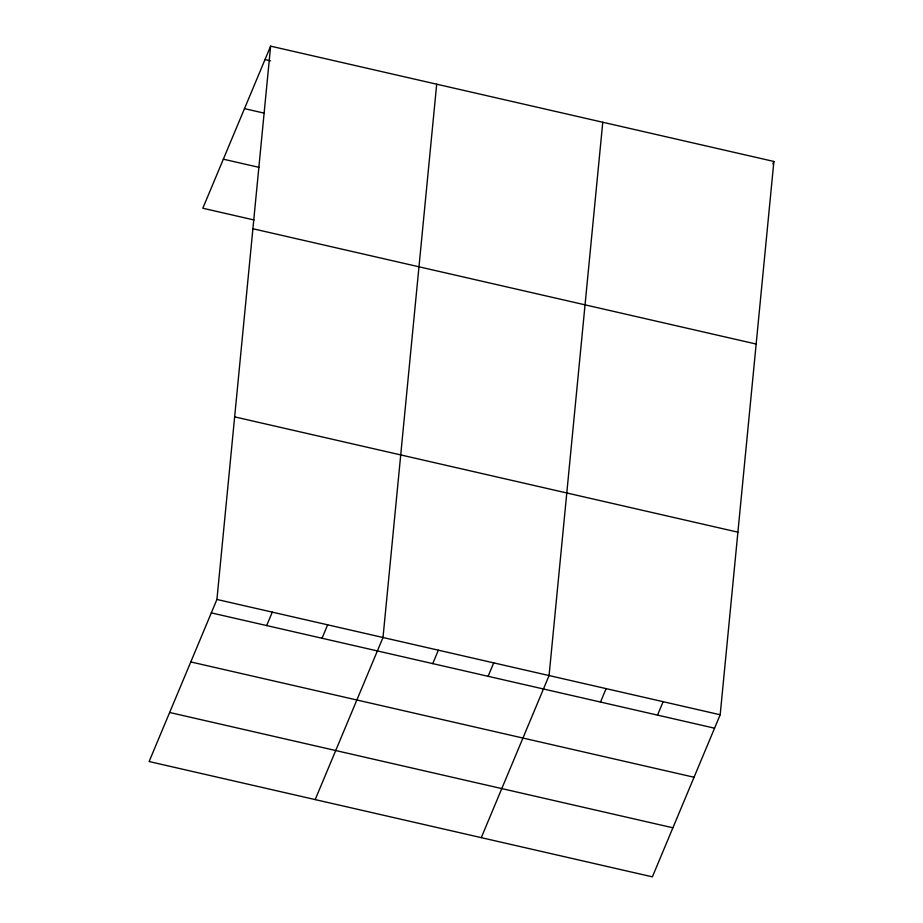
<?xml version="1.0" encoding="UTF-8"?>
<svg xmlns="http://www.w3.org/2000/svg" width="923" height="923" viewBox="0 0 923 923"><rect width="100%" height="100%" fill="white"/><g stroke="black" fill="none" stroke-linecap="round" stroke-linejoin="round"><path stroke-width="1.38" d="M216.928 599.454L270.624 46.15L773.878 161.456L720.182 714.76L652.376 876.85L149.122 761.544L216.928 599.454L720.182 714.76M436.694 84.201L382.999 637.505L315.193 799.595M602.765 122.251L549.07 675.555L481.275 837.646M270.624 46.15L202.818 208.24L254.033 219.974M266.666 625.563L272.285 612.145M322.023 638.255L327.642 624.825M432.749 663.614L438.356 650.196M488.105 676.305L493.713 662.876M772.851 163.89L773.878 161.456M600.492 702.045L606.111 688.627M657.522 715.117L663.141 701.699M265.005 59.568L270.543 60.837M244.491 108.637L263.863 113.068M223.343 159.183L259.328 167.421M252.902 228.742L756.156 344.048M234.65 416.873L737.892 532.167M211.309 612.884L714.564 728.189M190.796 661.941L694.038 777.247M169.647 712.487L672.902 827.793"/></g></svg>
